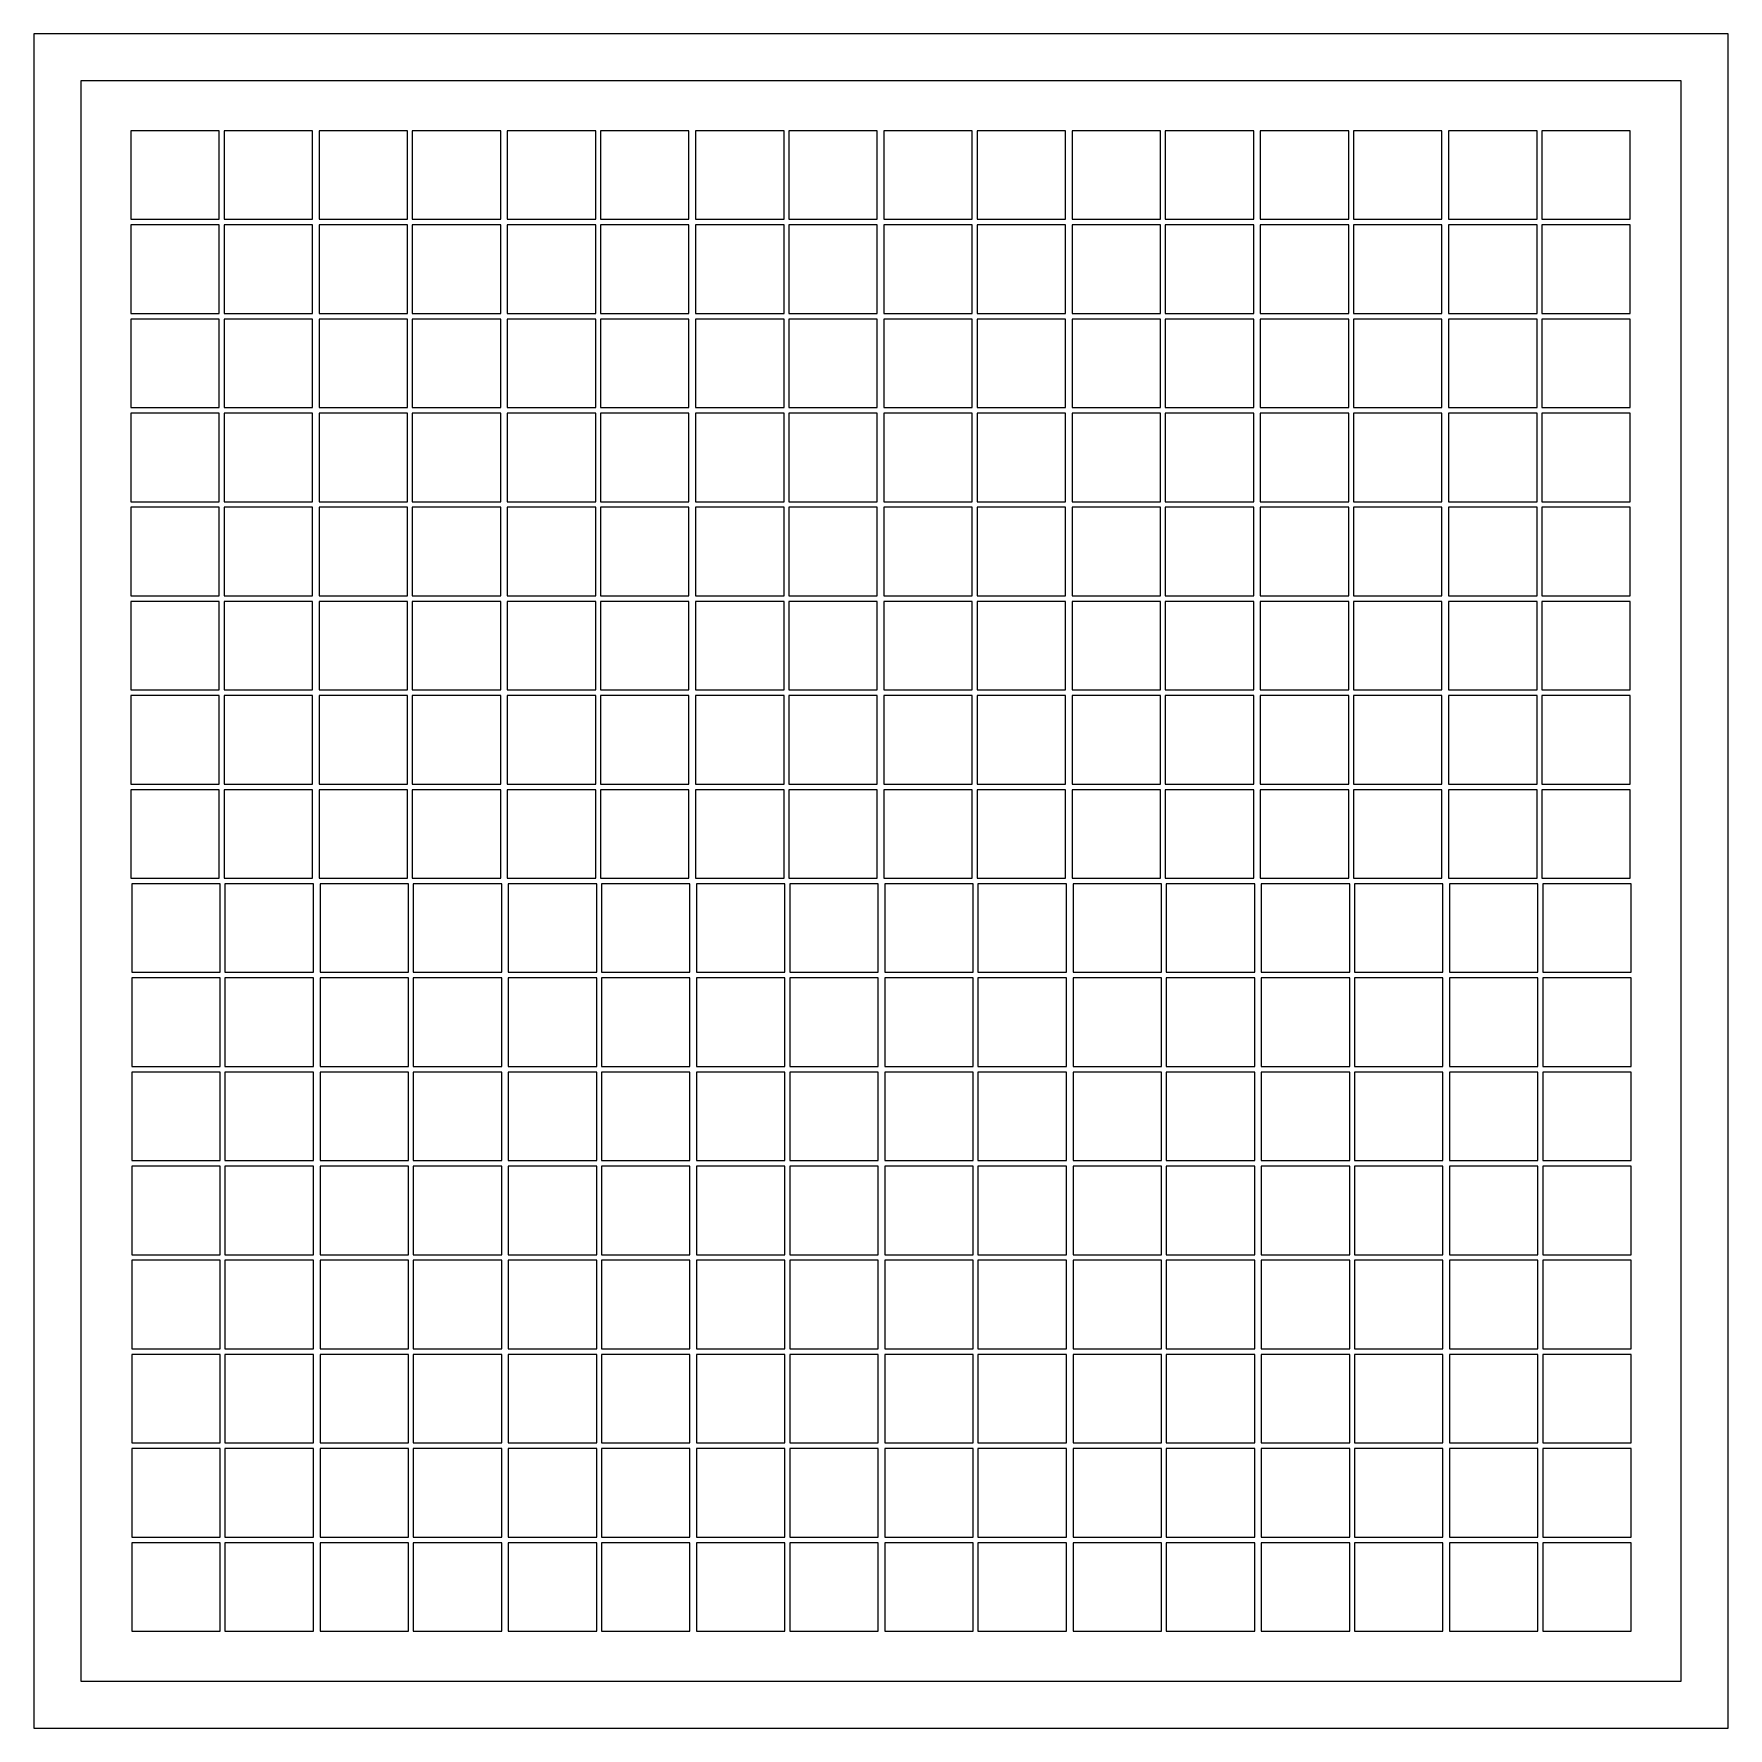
# Model space of a CAD drawing. Header units: millimetres. Extents: x -90 to 90, y -90 to 90.
import ezdxf

# ---------------------------------------------------------------- set-up
doc = ezdxf.new("R2010")
doc.units = ezdxf.units.MM
doc.header["$MEASUREMENT"] = 0
doc.layers.add('layer 1', color=7, linetype='Continuous')

msp = doc.modelspace()

# ---------------------------------------------------------------- linework, layer by layer
at = {"layer": 'layer 1', "color": 250, "lineweight": 20}
for points in [[(-90, -90), (90, -90), (90, 90), (-90, 90), (-90, -90)], [(-85, -85), (85, -85), (85, 85), (-85, 85), (-85, -85)], [(-79.7, 70.3), (-70.3, 70.3), (-70.3, 79.7), (-79.7, 79.7), (-79.7, 70.3)], [(-69.8, 70.3), (-60.4, 70.3), (-60.4, 79.7), (-69.8, 79.7), (-69.8, 70.3)], [(-59.7, 70.3), (-50.3, 70.3), (-50.3, 79.7), (-59.7, 79.7), (-59.7, 70.3)], [(-49.8, 70.3), (-40.4, 70.3), (-40.4, 79.7), (-49.8, 79.7), (-49.8, 70.3)], [(-39.7, 70.3), (-30.3, 70.3), (-30.3, 79.7), (-39.7, 79.7), (-39.7, 70.3)], [(-29.8, 70.3), (-20.4, 70.3), (-20.4, 79.7), (-29.8, 79.7), (-29.8, 70.3)], [(-19.7, 70.3), (-10.3, 70.3), (-10.3, 79.7), (-19.7, 79.7), (-19.7, 70.3)], [(-9.8, 70.3), (-0.4, 70.3), (-0.4, 79.7), (-9.8, 79.7), (-9.8, 70.3)], [(0.3, 70.3), (9.7, 70.3), (9.7, 79.7), (0.3, 79.7), (0.3, 70.3)], [(10.2, 70.3), (19.6, 70.3), (19.6, 79.7), (10.2, 79.7), (10.2, 70.3)], [(20.3, 70.3), (29.7, 70.3), (29.7, 79.7), (20.3, 79.7), (20.3, 70.3)], [(30.2, 70.3), (39.6, 70.3), (39.6, 79.7), (30.2, 79.7), (30.2, 70.3)], [(40.3, 70.3), (49.7, 70.3), (49.7, 79.7), (40.3, 79.7), (40.3, 70.3)], [(50.2, 70.3), (59.6, 70.3), (59.6, 79.7), (50.2, 79.7), (50.2, 70.3)], [(60.3, 70.3), (69.7, 70.3), (69.7, 79.7), (60.3, 79.7), (60.3, 70.3)], [(70.2, 70.3), (79.6, 70.3), (79.6, 79.7), (70.2, 79.7), (70.2, 70.3)], [(-79.7, 60.3), (-70.3, 60.3), (-70.3, 69.7), (-79.7, 69.7), (-79.7, 60.3)], [(-69.8, 60.3), (-60.4, 60.3), (-60.4, 69.7), (-69.8, 69.7), (-69.8, 60.3)], [(-59.7, 60.3), (-50.3, 60.3), (-50.3, 69.7), (-59.7, 69.7), (-59.7, 60.3)], [(-49.8, 60.3), (-40.4, 60.3), (-40.4, 69.7), (-49.8, 69.7), (-49.8, 60.3)], [(-39.7, 60.3), (-30.3, 60.3), (-30.3, 69.7), (-39.7, 69.7), (-39.7, 60.3)], [(-29.8, 60.3), (-20.4, 60.3), (-20.4, 69.7), (-29.8, 69.7), (-29.8, 60.3)], [(-19.7, 60.3), (-10.3, 60.3), (-10.3, 69.7), (-19.7, 69.7), (-19.7, 60.3)], [(-9.8, 60.3), (-0.4, 60.3), (-0.4, 69.7), (-9.8, 69.7), (-9.8, 60.3)], [(0.3, 60.3), (9.7, 60.3), (9.7, 69.7), (0.3, 69.7), (0.3, 60.3)], [(10.2, 60.3), (19.6, 60.3), (19.6, 69.7), (10.2, 69.7), (10.2, 60.3)], [(20.3, 60.3), (29.7, 60.3), (29.7, 69.7), (20.3, 69.7), (20.3, 60.3)], [(30.2, 60.3), (39.6, 60.3), (39.6, 69.7), (30.2, 69.7), (30.2, 60.3)], [(40.3, 60.3), (49.7, 60.3), (49.7, 69.7), (40.3, 69.7), (40.3, 60.3)], [(50.2, 60.3), (59.6, 60.3), (59.6, 69.7), (50.2, 69.7), (50.2, 60.3)], [(60.3, 60.3), (69.7, 60.3), (69.7, 69.7), (60.3, 69.7), (60.3, 60.3)], [(70.2, 60.3), (79.6, 60.3), (79.6, 69.7), (70.2, 69.7), (70.2, 60.3)], [(-79.7, 50.3), (-70.3, 50.3), (-70.3, 59.7), (-79.7, 59.7), (-79.7, 50.3)], [(-69.8, 50.3), (-60.4, 50.3), (-60.4, 59.7), (-69.8, 59.7), (-69.8, 50.3)], [(-59.7, 50.3), (-50.3, 50.3), (-50.3, 59.7), (-59.7, 59.7), (-59.7, 50.3)], [(-49.8, 50.3), (-40.4, 50.3), (-40.4, 59.7), (-49.8, 59.7), (-49.8, 50.3)], [(-39.7, 50.3), (-30.3, 50.3), (-30.3, 59.7), (-39.7, 59.7), (-39.7, 50.3)], [(-29.8, 50.3), (-20.4, 50.3), (-20.4, 59.7), (-29.8, 59.7), (-29.8, 50.3)], [(-19.7, 50.3), (-10.3, 50.3), (-10.3, 59.7), (-19.7, 59.7), (-19.7, 50.3)], [(-9.8, 50.3), (-0.4, 50.3), (-0.4, 59.7), (-9.8, 59.7), (-9.8, 50.3)], [(0.3, 50.3), (9.7, 50.3), (9.7, 59.7), (0.3, 59.7), (0.3, 50.3)], [(10.2, 50.3), (19.6, 50.3), (19.6, 59.7), (10.2, 59.7), (10.2, 50.3)], [(20.3, 50.3), (29.7, 50.3), (29.7, 59.7), (20.3, 59.7), (20.3, 50.3)], [(30.2, 50.3), (39.6, 50.3), (39.6, 59.7), (30.2, 59.7), (30.2, 50.3)], [(40.3, 50.3), (49.7, 50.3), (49.7, 59.7), (40.3, 59.7), (40.3, 50.3)], [(50.2, 50.3), (59.6, 50.3), (59.6, 59.7), (50.2, 59.7), (50.2, 50.3)], [(60.3, 50.3), (69.7, 50.3), (69.7, 59.7), (60.3, 59.7), (60.3, 50.3)], [(70.2, 50.3), (79.6, 50.3), (79.6, 59.7), (70.2, 59.7), (70.2, 50.3)], [(-79.7, 40.3), (-70.3, 40.3), (-70.3, 49.7), (-79.7, 49.7), (-79.7, 40.3)], [(-69.8, 40.3), (-60.4, 40.3), (-60.4, 49.7), (-69.8, 49.7), (-69.8, 40.3)], [(-59.7, 40.3), (-50.3, 40.3), (-50.3, 49.7), (-59.7, 49.7), (-59.7, 40.3)], [(-49.8, 40.3), (-40.4, 40.3), (-40.4, 49.7), (-49.8, 49.7), (-49.8, 40.3)], [(-39.7, 40.3), (-30.3, 40.3), (-30.3, 49.7), (-39.7, 49.7), (-39.7, 40.3)], [(-29.8, 40.3), (-20.4, 40.3), (-20.4, 49.7), (-29.8, 49.7), (-29.8, 40.3)], [(-19.7, 40.3), (-10.3, 40.3), (-10.3, 49.7), (-19.7, 49.7), (-19.7, 40.3)], [(-9.8, 40.3), (-0.4, 40.3), (-0.4, 49.7), (-9.8, 49.7), (-9.8, 40.3)], [(0.3, 40.3), (9.7, 40.3), (9.7, 49.7), (0.3, 49.7), (0.3, 40.3)], [(10.2, 40.3), (19.6, 40.3), (19.6, 49.7), (10.2, 49.7), (10.2, 40.3)], [(20.3, 40.3), (29.7, 40.3), (29.7, 49.7), (20.3, 49.7), (20.3, 40.3)], [(30.2, 40.3), (39.6, 40.3), (39.6, 49.7), (30.2, 49.7), (30.2, 40.3)], [(40.3, 40.3), (49.7, 40.3), (49.7, 49.7), (40.3, 49.7), (40.3, 40.3)], [(50.2, 40.3), (59.6, 40.3), (59.6, 49.7), (50.2, 49.7), (50.2, 40.3)], [(60.3, 40.3), (69.7, 40.3), (69.7, 49.7), (60.3, 49.7), (60.3, 40.3)], [(70.2, 40.3), (79.6, 40.3), (79.6, 49.7), (70.2, 49.7), (70.2, 40.3)], [(-79.7, 30.3), (-70.3, 30.3), (-70.3, 39.7), (-79.7, 39.7), (-79.7, 30.3)], [(-69.8, 30.3), (-60.4, 30.3), (-60.4, 39.7), (-69.8, 39.7), (-69.8, 30.3)], [(-59.7, 30.3), (-50.3, 30.3), (-50.3, 39.7), (-59.7, 39.7), (-59.7, 30.3)], [(-49.8, 30.3), (-40.4, 30.3), (-40.4, 39.7), (-49.8, 39.7), (-49.8, 30.3)], [(-39.7, 30.3), (-30.3, 30.3), (-30.3, 39.7), (-39.7, 39.7), (-39.7, 30.3)], [(-29.8, 30.3), (-20.4, 30.3), (-20.4, 39.7), (-29.8, 39.7), (-29.8, 30.3)], [(-19.7, 30.3), (-10.3, 30.3), (-10.3, 39.7), (-19.7, 39.7), (-19.7, 30.3)], [(-9.8, 30.3), (-0.4, 30.3), (-0.4, 39.7), (-9.8, 39.7), (-9.8, 30.3)], [(0.3, 30.3), (9.7, 30.3), (9.7, 39.7), (0.3, 39.7), (0.3, 30.3)], [(10.2, 30.3), (19.6, 30.3), (19.6, 39.7), (10.2, 39.7), (10.2, 30.3)], [(20.3, 30.3), (29.7, 30.3), (29.7, 39.7), (20.3, 39.7), (20.3, 30.3)], [(30.2, 30.3), (39.6, 30.3), (39.6, 39.7), (30.2, 39.7), (30.2, 30.3)], [(40.3, 30.3), (49.7, 30.3), (49.7, 39.7), (40.3, 39.7), (40.3, 30.3)], [(50.2, 30.3), (59.6, 30.3), (59.6, 39.7), (50.2, 39.7), (50.2, 30.3)], [(60.3, 30.3), (69.7, 30.3), (69.7, 39.7), (60.3, 39.7), (60.3, 30.3)], [(70.2, 30.3), (79.6, 30.3), (79.6, 39.7), (70.2, 39.7), (70.2, 30.3)], [(-79.7, 20.3), (-70.3, 20.3), (-70.3, 29.7), (-79.7, 29.7), (-79.7, 20.3)], [(-69.8, 20.3), (-60.4, 20.3), (-60.4, 29.7), (-69.8, 29.7), (-69.8, 20.3)], [(-59.7, 20.3), (-50.3, 20.3), (-50.3, 29.7), (-59.7, 29.7), (-59.7, 20.3)], [(-49.8, 20.3), (-40.4, 20.3), (-40.4, 29.7), (-49.8, 29.7), (-49.8, 20.3)], [(-39.7, 20.3), (-30.3, 20.3), (-30.3, 29.7), (-39.7, 29.7), (-39.7, 20.3)], [(-29.8, 20.3), (-20.4, 20.3), (-20.4, 29.7), (-29.8, 29.7), (-29.8, 20.3)], [(-19.7, 20.3), (-10.3, 20.3), (-10.3, 29.7), (-19.7, 29.7), (-19.7, 20.3)], [(-9.8, 20.3), (-0.4, 20.3), (-0.4, 29.7), (-9.8, 29.7), (-9.8, 20.3)], [(0.3, 20.3), (9.7, 20.3), (9.7, 29.7), (0.3, 29.7), (0.3, 20.3)], [(10.2, 20.3), (19.6, 20.3), (19.6, 29.7), (10.2, 29.7), (10.2, 20.3)], [(20.3, 20.3), (29.7, 20.3), (29.7, 29.7), (20.3, 29.7), (20.3, 20.3)], [(30.2, 20.3), (39.6, 20.3), (39.6, 29.7), (30.2, 29.7), (30.2, 20.3)], [(40.3, 20.3), (49.7, 20.3), (49.7, 29.7), (40.3, 29.7), (40.3, 20.3)], [(50.2, 20.3), (59.6, 20.3), (59.6, 29.7), (50.2, 29.7), (50.2, 20.3)], [(60.3, 20.3), (69.7, 20.3), (69.7, 29.7), (60.3, 29.7), (60.3, 20.3)], [(70.2, 20.3), (79.6, 20.3), (79.6, 29.7), (70.2, 29.7), (70.2, 20.3)], [(-79.7, 10.3), (-70.3, 10.3), (-70.3, 19.7), (-79.7, 19.7), (-79.7, 10.3)], [(-69.8, 10.3), (-60.4, 10.3), (-60.4, 19.7), (-69.8, 19.7), (-69.8, 10.3)], [(-59.7, 10.3), (-50.3, 10.3), (-50.3, 19.7), (-59.7, 19.7), (-59.7, 10.3)], [(-49.8, 10.3), (-40.4, 10.3), (-40.4, 19.7), (-49.8, 19.7), (-49.8, 10.3)], [(-39.7, 10.3), (-30.3, 10.3), (-30.3, 19.7), (-39.7, 19.7), (-39.7, 10.3)], [(-29.8, 10.3), (-20.4, 10.3), (-20.4, 19.7), (-29.8, 19.7), (-29.8, 10.3)], [(-19.7, 10.3), (-10.3, 10.3), (-10.3, 19.7), (-19.7, 19.7), (-19.7, 10.3)], [(-9.8, 10.3), (-0.4, 10.3), (-0.4, 19.7), (-9.8, 19.7), (-9.8, 10.3)], [(0.3, 10.3), (9.7, 10.3), (9.7, 19.7), (0.3, 19.7), (0.3, 10.3)], [(10.2, 10.3), (19.6, 10.3), (19.6, 19.7), (10.2, 19.7), (10.2, 10.3)], [(20.3, 10.3), (29.7, 10.3), (29.7, 19.7), (20.3, 19.7), (20.3, 10.3)], [(30.2, 10.3), (39.6, 10.3), (39.6, 19.7), (30.2, 19.7), (30.2, 10.3)], [(40.3, 10.3), (49.7, 10.3), (49.7, 19.7), (40.3, 19.7), (40.3, 10.3)], [(50.2, 10.3), (59.6, 10.3), (59.6, 19.7), (50.2, 19.7), (50.2, 10.3)], [(60.3, 10.3), (69.7, 10.3), (69.7, 19.7), (60.3, 19.7), (60.3, 10.3)], [(70.2, 10.3), (79.6, 10.3), (79.6, 19.7), (70.2, 19.7), (70.2, 10.3)], [(-79.7, 0.3), (-70.3, 0.3), (-70.3, 9.7), (-79.7, 9.7), (-79.7, 0.3)], [(-69.8, 0.3), (-60.4, 0.3), (-60.4, 9.7), (-69.8, 9.7), (-69.8, 0.3)], [(-59.7, 0.3), (-50.3, 0.3), (-50.3, 9.7), (-59.7, 9.7), (-59.7, 0.3)], [(-49.8, 0.3), (-40.4, 0.3), (-40.4, 9.7), (-49.8, 9.7), (-49.8, 0.3)], [(-39.7, 0.3), (-30.3, 0.3), (-30.3, 9.7), (-39.7, 9.7), (-39.7, 0.3)], [(-29.8, 0.3), (-20.4, 0.3), (-20.4, 9.7), (-29.8, 9.7), (-29.8, 0.3)], [(-19.7, 0.3), (-10.3, 0.3), (-10.3, 9.7), (-19.7, 9.7), (-19.7, 0.3)], [(-9.8, 0.3), (-0.4, 0.3), (-0.4, 9.7), (-9.8, 9.7), (-9.8, 0.3)], [(0.3, 0.3), (9.7, 0.3), (9.7, 9.7), (0.3, 9.7), (0.3, 0.3)], [(10.2, 0.3), (19.6, 0.3), (19.6, 9.7), (10.2, 9.7), (10.2, 0.3)], [(20.3, 0.3), (29.7, 0.3), (29.7, 9.7), (20.3, 9.7), (20.3, 0.3)], [(30.2, 0.3), (39.6, 0.3), (39.6, 9.7), (30.2, 9.7), (30.2, 0.3)], [(40.3, 0.3), (49.7, 0.3), (49.7, 9.7), (40.3, 9.7), (40.3, 0.3)], [(50.2, 0.3), (59.6, 0.3), (59.6, 9.7), (50.2, 9.7), (50.2, 0.3)], [(60.3, 0.3), (69.7, 0.3), (69.7, 9.7), (60.3, 9.7), (60.3, 0.3)], [(70.2, 0.3), (79.6, 0.3), (79.6, 9.7), (70.2, 9.7), (70.2, 0.3)], [(-79.6, -9.7), (-70.2, -9.7), (-70.2, -0.3), (-79.6, -0.3), (-79.6, -9.7)], [(-69.7, -9.7), (-60.3, -9.7), (-60.3, -0.3), (-69.7, -0.3), (-69.7, -9.7)], [(-59.6, -9.7), (-50.2, -9.7), (-50.2, -0.3), (-59.6, -0.3), (-59.6, -9.7)], [(-49.7, -9.7), (-40.3, -9.7), (-40.3, -0.3), (-49.7, -0.3), (-49.7, -9.7)], [(-39.6, -9.7), (-30.2, -9.7), (-30.2, -0.3), (-39.6, -0.3), (-39.6, -9.7)], [(-29.7, -9.7), (-20.3, -9.7), (-20.3, -0.3), (-29.7, -0.3), (-29.7, -9.7)], [(-19.6, -9.7), (-10.2, -9.7), (-10.2, -0.3), (-19.6, -0.3), (-19.6, -9.7)], [(-9.7, -9.7), (-0.3, -9.7), (-0.3, -0.3), (-9.7, -0.3), (-9.7, -9.7)], [(0.4, -9.7), (9.8, -9.7), (9.8, -0.3), (0.4, -0.3), (0.4, -9.7)], [(10.3, -9.7), (19.7, -9.7), (19.7, -0.3), (10.3, -0.3), (10.3, -9.7)], [(20.4, -9.7), (29.8, -9.7), (29.8, -0.3), (20.4, -0.3), (20.4, -9.7)], [(30.3, -9.7), (39.7, -9.7), (39.7, -0.3), (30.3, -0.3), (30.3, -9.7)], [(40.4, -9.7), (49.8, -9.7), (49.8, -0.3), (40.4, -0.3), (40.4, -9.7)], [(50.3, -9.7), (59.7, -9.7), (59.7, -0.3), (50.3, -0.3), (50.3, -9.7)], [(60.4, -9.7), (69.8, -9.7), (69.8, -0.3), (60.4, -0.3), (60.4, -9.7)], [(70.3, -9.7), (79.7, -9.7), (79.7, -0.3), (70.3, -0.3), (70.3, -9.7)], [(-79.6, -19.7), (-70.2, -19.7), (-70.2, -10.3), (-79.6, -10.3), (-79.6, -19.7)], [(-69.7, -19.7), (-60.3, -19.7), (-60.3, -10.3), (-69.7, -10.3), (-69.7, -19.7)], [(-59.6, -19.7), (-50.2, -19.7), (-50.2, -10.3), (-59.6, -10.3), (-59.6, -19.7)], [(-49.7, -19.7), (-40.3, -19.7), (-40.3, -10.3), (-49.7, -10.3), (-49.7, -19.7)], [(-39.6, -19.7), (-30.2, -19.7), (-30.2, -10.3), (-39.6, -10.3), (-39.6, -19.7)], [(-29.7, -19.7), (-20.3, -19.7), (-20.3, -10.3), (-29.7, -10.3), (-29.7, -19.7)], [(-19.6, -19.7), (-10.2, -19.7), (-10.2, -10.3), (-19.6, -10.3), (-19.6, -19.7)], [(-9.7, -19.7), (-0.3, -19.7), (-0.3, -10.3), (-9.7, -10.3), (-9.7, -19.7)], [(0.4, -19.7), (9.8, -19.7), (9.8, -10.3), (0.4, -10.3), (0.4, -19.7)], [(10.3, -19.7), (19.7, -19.7), (19.7, -10.3), (10.3, -10.3), (10.3, -19.7)], [(20.4, -19.7), (29.8, -19.7), (29.8, -10.3), (20.4, -10.3), (20.4, -19.7)], [(30.3, -19.7), (39.7, -19.7), (39.7, -10.3), (30.3, -10.3), (30.3, -19.7)], [(40.4, -19.7), (49.8, -19.7), (49.8, -10.3), (40.4, -10.3), (40.4, -19.7)], [(50.3, -19.7), (59.7, -19.7), (59.7, -10.3), (50.3, -10.3), (50.3, -19.7)], [(60.4, -19.7), (69.8, -19.7), (69.8, -10.3), (60.4, -10.3), (60.4, -19.7)], [(70.3, -19.7), (79.7, -19.7), (79.7, -10.3), (70.3, -10.3), (70.3, -19.7)], [(-79.6, -29.7), (-70.2, -29.7), (-70.2, -20.3), (-79.6, -20.3), (-79.6, -29.7)], [(-69.7, -29.7), (-60.3, -29.7), (-60.3, -20.3), (-69.7, -20.3), (-69.7, -29.7)], [(-59.6, -29.7), (-50.2, -29.7), (-50.2, -20.3), (-59.6, -20.3), (-59.6, -29.7)], [(-49.7, -29.7), (-40.3, -29.7), (-40.3, -20.3), (-49.7, -20.3), (-49.7, -29.7)], [(-39.6, -29.7), (-30.2, -29.7), (-30.2, -20.3), (-39.6, -20.3), (-39.6, -29.7)], [(-29.7, -29.7), (-20.3, -29.7), (-20.3, -20.3), (-29.7, -20.3), (-29.7, -29.7)], [(-19.6, -29.7), (-10.2, -29.7), (-10.2, -20.3), (-19.6, -20.3), (-19.6, -29.7)], [(-9.7, -29.7), (-0.3, -29.7), (-0.3, -20.3), (-9.7, -20.3), (-9.7, -29.7)], [(0.4, -29.7), (9.8, -29.7), (9.8, -20.3), (0.4, -20.3), (0.4, -29.7)], [(10.3, -29.7), (19.7, -29.7), (19.7, -20.3), (10.3, -20.3), (10.3, -29.7)], [(20.4, -29.7), (29.8, -29.7), (29.8, -20.3), (20.4, -20.3), (20.4, -29.7)], [(30.3, -29.7), (39.7, -29.7), (39.7, -20.3), (30.3, -20.3), (30.3, -29.7)], [(40.4, -29.7), (49.8, -29.7), (49.8, -20.3), (40.4, -20.3), (40.4, -29.7)], [(50.3, -29.7), (59.7, -29.7), (59.7, -20.3), (50.3, -20.3), (50.3, -29.7)], [(60.4, -29.7), (69.8, -29.7), (69.8, -20.3), (60.4, -20.3), (60.4, -29.7)], [(70.3, -29.7), (79.7, -29.7), (79.7, -20.3), (70.3, -20.3), (70.3, -29.7)], [(-79.6, -39.7), (-70.2, -39.7), (-70.2, -30.3), (-79.6, -30.3), (-79.6, -39.7)], [(-69.7, -39.7), (-60.3, -39.7), (-60.3, -30.3), (-69.7, -30.3), (-69.7, -39.7)], [(-59.6, -39.7), (-50.2, -39.7), (-50.2, -30.3), (-59.6, -30.3), (-59.6, -39.7)], [(-49.7, -39.7), (-40.3, -39.7), (-40.3, -30.3), (-49.7, -30.3), (-49.7, -39.7)], [(-39.6, -39.7), (-30.2, -39.7), (-30.2, -30.3), (-39.6, -30.3), (-39.6, -39.7)], [(-29.7, -39.7), (-20.3, -39.7), (-20.3, -30.3), (-29.7, -30.3), (-29.7, -39.7)], [(-19.6, -39.7), (-10.2, -39.7), (-10.2, -30.3), (-19.6, -30.3), (-19.6, -39.7)], [(-9.7, -39.7), (-0.3, -39.7), (-0.3, -30.3), (-9.7, -30.3), (-9.7, -39.7)], [(0.4, -39.7), (9.8, -39.7), (9.8, -30.3), (0.4, -30.3), (0.4, -39.7)], [(10.3, -39.7), (19.7, -39.7), (19.7, -30.3), (10.3, -30.3), (10.3, -39.7)], [(20.4, -39.7), (29.8, -39.7), (29.8, -30.3), (20.4, -30.3), (20.4, -39.7)], [(30.3, -39.7), (39.7, -39.7), (39.7, -30.3), (30.3, -30.3), (30.3, -39.7)], [(40.4, -39.7), (49.8, -39.7), (49.8, -30.3), (40.4, -30.3), (40.4, -39.7)], [(50.3, -39.7), (59.7, -39.7), (59.7, -30.3), (50.3, -30.3), (50.3, -39.7)], [(60.4, -39.7), (69.8, -39.7), (69.8, -30.3), (60.4, -30.3), (60.4, -39.7)], [(70.3, -39.7), (79.7, -39.7), (79.7, -30.3), (70.3, -30.3), (70.3, -39.7)], [(-79.6, -49.7), (-70.2, -49.7), (-70.2, -40.3), (-79.6, -40.3), (-79.6, -49.7)], [(-69.7, -49.7), (-60.3, -49.7), (-60.3, -40.3), (-69.7, -40.3), (-69.7, -49.7)], [(-59.6, -49.7), (-50.2, -49.7), (-50.2, -40.3), (-59.6, -40.3), (-59.6, -49.7)], [(-49.7, -49.7), (-40.3, -49.7), (-40.3, -40.3), (-49.7, -40.3), (-49.7, -49.7)], [(-39.6, -49.7), (-30.2, -49.7), (-30.2, -40.3), (-39.6, -40.3), (-39.6, -49.7)], [(-29.7, -49.7), (-20.3, -49.7), (-20.3, -40.3), (-29.7, -40.3), (-29.7, -49.7)], [(-19.6, -49.7), (-10.2, -49.7), (-10.2, -40.3), (-19.6, -40.3), (-19.6, -49.7)], [(-9.7, -49.7), (-0.3, -49.7), (-0.3, -40.3), (-9.7, -40.3), (-9.7, -49.7)], [(0.4, -49.7), (9.8, -49.7), (9.8, -40.3), (0.4, -40.3), (0.4, -49.7)], [(10.3, -49.7), (19.7, -49.7), (19.7, -40.3), (10.3, -40.3), (10.3, -49.7)], [(20.4, -49.7), (29.8, -49.7), (29.8, -40.3), (20.4, -40.3), (20.4, -49.7)], [(30.3, -49.7), (39.7, -49.7), (39.7, -40.3), (30.3, -40.3), (30.3, -49.7)], [(40.4, -49.7), (49.8, -49.7), (49.8, -40.3), (40.4, -40.3), (40.4, -49.7)], [(50.3, -49.7), (59.7, -49.7), (59.7, -40.3), (50.3, -40.3), (50.3, -49.7)], [(60.4, -49.7), (69.8, -49.7), (69.8, -40.3), (60.4, -40.3), (60.4, -49.7)], [(70.3, -49.7), (79.7, -49.7), (79.7, -40.3), (70.3, -40.3), (70.3, -49.7)], [(-79.6, -59.7), (-70.2, -59.7), (-70.2, -50.3), (-79.6, -50.3), (-79.6, -59.7)], [(-69.7, -59.7), (-60.3, -59.7), (-60.3, -50.3), (-69.7, -50.3), (-69.7, -59.7)], [(-59.6, -59.7), (-50.2, -59.7), (-50.2, -50.3), (-59.6, -50.3), (-59.6, -59.7)], [(-49.7, -59.7), (-40.3, -59.7), (-40.3, -50.3), (-49.7, -50.3), (-49.7, -59.7)], [(-39.6, -59.7), (-30.2, -59.7), (-30.2, -50.3), (-39.6, -50.3), (-39.6, -59.7)], [(-29.7, -59.7), (-20.3, -59.7), (-20.3, -50.3), (-29.7, -50.3), (-29.7, -59.7)], [(-19.6, -59.7), (-10.2, -59.7), (-10.2, -50.3), (-19.6, -50.3), (-19.6, -59.7)], [(-9.7, -59.7), (-0.3, -59.7), (-0.3, -50.3), (-9.7, -50.3), (-9.7, -59.7)], [(0.4, -59.7), (9.8, -59.7), (9.8, -50.3), (0.4, -50.3), (0.4, -59.7)], [(10.3, -59.7), (19.7, -59.7), (19.7, -50.3), (10.3, -50.3), (10.3, -59.7)], [(20.4, -59.7), (29.8, -59.7), (29.8, -50.3), (20.4, -50.3), (20.4, -59.7)], [(30.3, -59.7), (39.7, -59.7), (39.7, -50.3), (30.3, -50.3), (30.3, -59.7)], [(40.4, -59.7), (49.8, -59.7), (49.8, -50.3), (40.4, -50.3), (40.4, -59.7)], [(50.3, -59.7), (59.7, -59.7), (59.7, -50.3), (50.3, -50.3), (50.3, -59.7)], [(60.4, -59.7), (69.8, -59.7), (69.8, -50.3), (60.4, -50.3), (60.4, -59.7)], [(70.3, -59.7), (79.7, -59.7), (79.7, -50.3), (70.3, -50.3), (70.3, -59.7)], [(-79.6, -69.7), (-70.2, -69.7), (-70.2, -60.3), (-79.6, -60.3), (-79.6, -69.7)], [(-69.7, -69.7), (-60.3, -69.7), (-60.3, -60.3), (-69.7, -60.3), (-69.7, -69.7)], [(-59.6, -69.7), (-50.2, -69.7), (-50.2, -60.3), (-59.6, -60.3), (-59.6, -69.7)], [(-49.7, -69.7), (-40.3, -69.7), (-40.3, -60.3), (-49.7, -60.3), (-49.7, -69.7)], [(-39.6, -69.7), (-30.2, -69.7), (-30.2, -60.3), (-39.6, -60.3), (-39.6, -69.7)], [(-29.7, -69.7), (-20.3, -69.7), (-20.3, -60.3), (-29.7, -60.3), (-29.7, -69.7)], [(-19.6, -69.7), (-10.2, -69.7), (-10.2, -60.3), (-19.6, -60.3), (-19.6, -69.7)], [(-9.7, -69.7), (-0.3, -69.7), (-0.3, -60.3), (-9.7, -60.3), (-9.7, -69.7)], [(0.4, -69.7), (9.8, -69.7), (9.8, -60.3), (0.4, -60.3), (0.4, -69.7)], [(10.3, -69.7), (19.7, -69.7), (19.7, -60.3), (10.3, -60.3), (10.3, -69.7)], [(20.4, -69.7), (29.8, -69.7), (29.8, -60.3), (20.4, -60.3), (20.4, -69.7)], [(30.3, -69.7), (39.7, -69.7), (39.7, -60.3), (30.3, -60.3), (30.3, -69.7)], [(40.4, -69.7), (49.8, -69.7), (49.8, -60.3), (40.4, -60.3), (40.4, -69.7)], [(50.3, -69.7), (59.7, -69.7), (59.7, -60.3), (50.3, -60.3), (50.3, -69.7)], [(60.4, -69.7), (69.8, -69.7), (69.8, -60.3), (60.4, -60.3), (60.4, -69.7)], [(70.3, -69.7), (79.7, -69.7), (79.7, -60.3), (70.3, -60.3), (70.3, -69.7)], [(-79.6, -79.7), (-70.2, -79.7), (-70.2, -70.3), (-79.6, -70.3), (-79.6, -79.7)], [(-69.7, -79.7), (-60.3, -79.7), (-60.3, -70.3), (-69.7, -70.3), (-69.7, -79.7)], [(-59.6, -79.7), (-50.2, -79.7), (-50.2, -70.3), (-59.6, -70.3), (-59.6, -79.7)], [(-49.7, -79.7), (-40.3, -79.7), (-40.3, -70.3), (-49.7, -70.3), (-49.7, -79.7)], [(-39.6, -79.7), (-30.2, -79.7), (-30.2, -70.3), (-39.6, -70.3), (-39.6, -79.7)], [(-29.7, -79.7), (-20.3, -79.7), (-20.3, -70.3), (-29.7, -70.3), (-29.7, -79.7)], [(-19.6, -79.7), (-10.2, -79.7), (-10.2, -70.3), (-19.6, -70.3), (-19.6, -79.7)], [(-9.7, -79.7), (-0.3, -79.7), (-0.3, -70.3), (-9.7, -70.3), (-9.7, -79.7)], [(0.4, -79.7), (9.8, -79.7), (9.8, -70.3), (0.4, -70.3), (0.4, -79.7)], [(10.3, -79.7), (19.7, -79.7), (19.7, -70.3), (10.3, -70.3), (10.3, -79.7)], [(20.4, -79.7), (29.8, -79.7), (29.8, -70.3), (20.4, -70.3), (20.4, -79.7)], [(30.3, -79.7), (39.7, -79.7), (39.7, -70.3), (30.3, -70.3), (30.3, -79.7)], [(40.4, -79.7), (49.8, -79.7), (49.8, -70.3), (40.4, -70.3), (40.4, -79.7)], [(50.3, -79.7), (59.7, -79.7), (59.7, -70.3), (50.3, -70.3), (50.3, -79.7)], [(60.4, -79.7), (69.8, -79.7), (69.8, -70.3), (60.4, -70.3), (60.4, -79.7)], [(70.3, -79.7), (79.7, -79.7), (79.7, -70.3), (70.3, -70.3), (70.3, -79.7)]]:
    msp.add_lwpolyline(points, close=True, dxfattribs=at)

doc.saveas('drawing.dxf')
